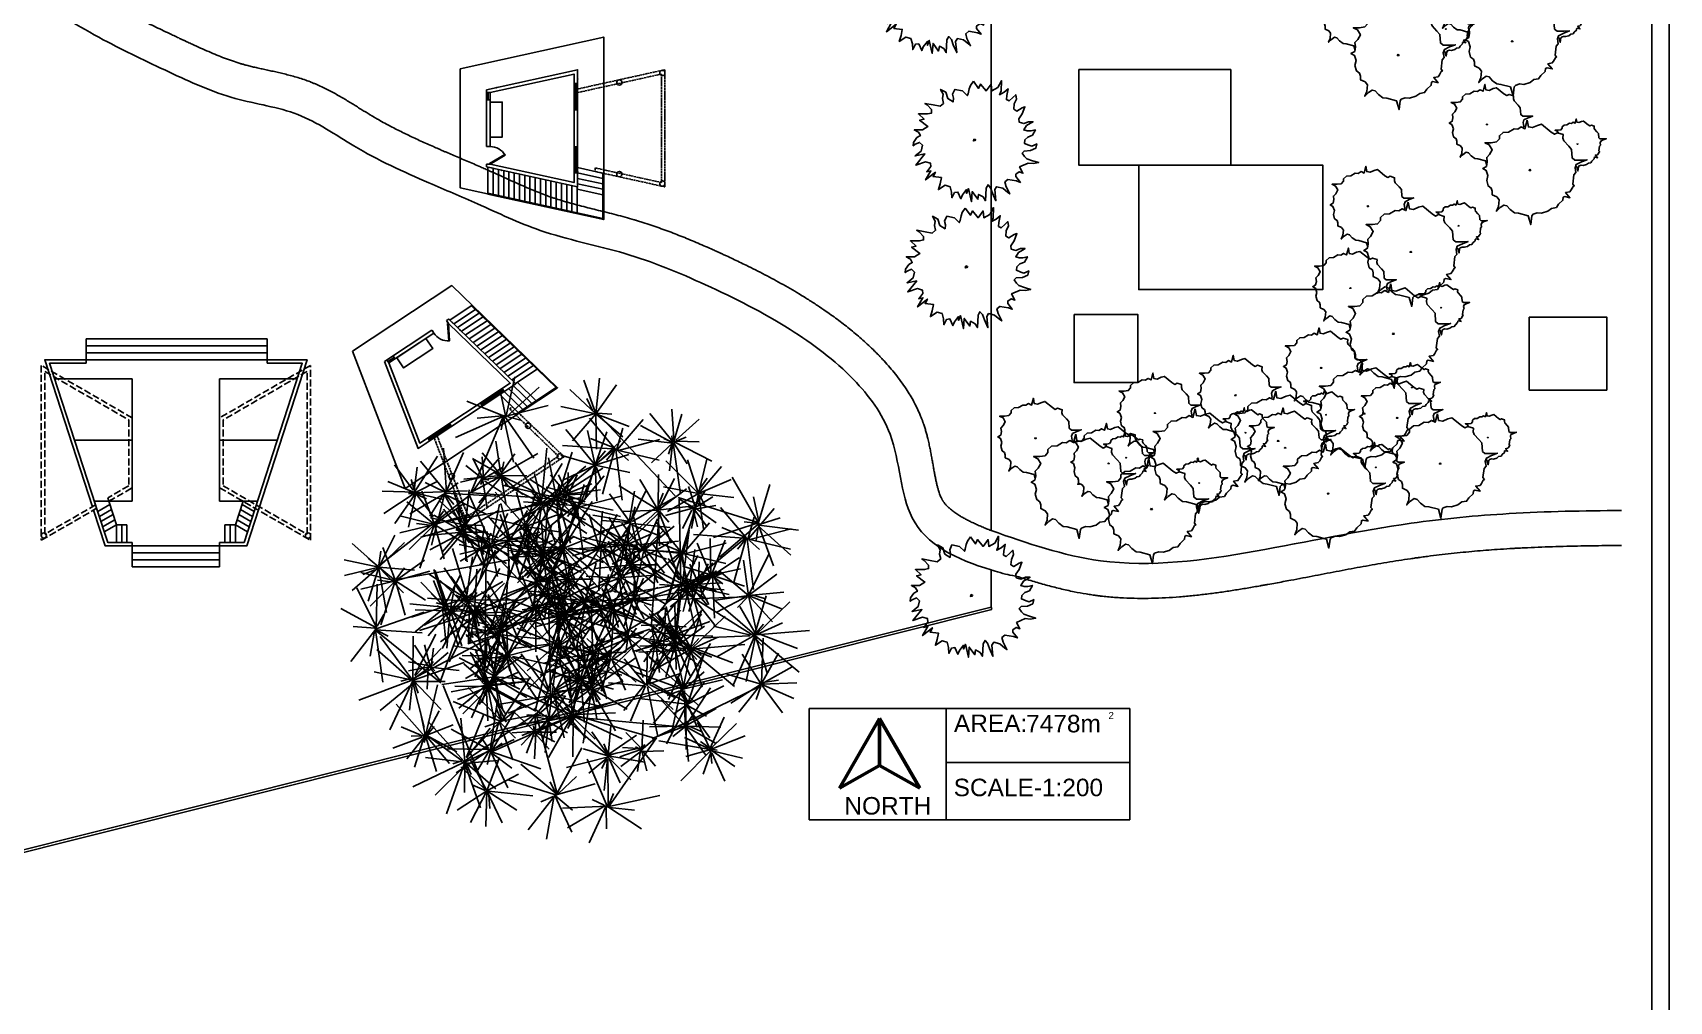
# Model space of a CAD drawing. Header units: millimetres. Extents: x -2023021 to 4454414, y -304659 to 993992.
# Drawn here: x 1565358 to 1658907, y 726550 to 781926 of the extents above; entities that cross this region are included whole.
import ezdxf

# ---------------------------------------------------------------- set-up
doc = ezdxf.new("R2010")
doc.units = ezdxf.units.MM
doc.header["$LTSCALE"] = 10
doc.header["$MEASUREMENT"] = 0
doc.linetypes.add('ACAD_ISO02W100', pattern=[15, 12, -3])
doc.linetypes.add('BANKLINE1', pattern=[5.5, 4, -1.5])
doc.layers.add('High Rise', color=253, linetype='Continuous')
doc.layers.add('zelen', color=69, linetype='Continuous')
doc.styles.get("Standard").update_dxf_attribs({"font": 'arial.ttf'})

# ---------------------------------------------------------------- blocks, each defined once
blk = doc.blocks.new('*U16')
for points in [[(0, 1540.256), (-77.4954, 1428.4452), (-106.5784, 1341.501), (-135.636, 1217.295), (-155.0162, 1167.6126), (-280.9748, 1291.8186), (-474.7514, 1329.0804), (-532.892, 1204.8744), (-513.5118, 1105.5096), (-523.1892, 1006.1194), (-658.8506, 1093.089), (-707.2884, 1254.5568), (-842.9244, 1329.0804), (-775.1064, 1204.8744), (-794.4866, 1093.089), (-765.429, 968.8576), (-852.6272, 894.334), (-1036.701, 931.5958), (-1249.8832, 968.8576), (-1191.7426, 931.5958), (-1075.4614, 807.3898), (-1075.4614, 720.4456), (-1182.0398, 695.6044), (-1414.5768, 695.6044), (-1269.238, 558.9524), (-1385.5192, 534.1112), (-1172.3624, 372.6434), (-1307.9984, 285.6992), (-1521.1552, 285.6992), (-1414.5768, 223.5962), (-1366.139, 136.652), (-1453.3372, 86.9442), (-1540.5354, -37.2618), (-1550.2382, -124.206), (-1501.775, -86.9442), (-1385.5192, -37.2618), (-1307.9984, -111.7854), (-1346.7588, -260.8326), (-1501.775, -385.064), (-1249.8832, -335.3816), (-1482.3948, -621.0554), (-1230.503, -534.1112), (-1104.5444, -571.373), (-1094.8416, -658.3172), (-1201.42, -794.9692), (-1094.8416, -770.128), (-1230.503, -1006.1194), (-978.5858, -807.3898), (-1036.701, -919.1752), (-823.5442, -944.0164), (-852.6272, -1105.4842), (-901.065, -1254.5568), (-726.6686, -1142.746), (-600.71, -1180.0078), (-561.9496, -1316.6598), (-552.2722, -1465.707), (-484.4542, -1329.0804), (-397.2306, -1316.6598), (-319.7352, -1490.5482), (-280.9748, -1391.1834), (-174.3964, -1254.5568), (-174.3964, -1353.9216), (-125.9586, -1229.7156), (-48.4378, -1565.0718), (-29.0576, -1304.2392), (116.2812, -1502.9688), (135.6614, -1378.7628), (251.9172, -1440.8658), (310.0578, -1540.2306), (329.438, -1217.295), (377.8758, -1130.3254), (445.6938, -1204.8744), (494.157, -1341.501), (581.3552, -1540.2306), (552.2722, -1254.5568), (600.71, -1180.0078), (755.7516, -1217.295), (891.3876, -1329.0804), (939.8254, -1366.3422), (842.9498, -1180.0078), (813.8668, -1055.8018), (891.3876, -993.6988), (1114.2472, -1030.9606), (1211.1228, -1068.2224), (1094.867, -919.1752), (1094.867, -857.0722), (1182.0652, -794.9692), (1278.9408, -832.231), (1191.7426, -670.7378), (1414.6022, -571.373), (1540.5608, -583.7936), (1685.8996, -558.9524), (1521.1806, -509.27), (1375.8418, -459.5876), (1317.7012, -397.4846), (1259.5606, -310.515), (1308.0238, -260.8326), (1472.7174, -248.412), (1608.3788, -186.309), (1637.4364, -74.5236)], [(1647.1392, -74.5236), (1511.4778, -136.6266), (1433.9824, -111.7854), (1317.7012, -62.103), (1327.404, 24.8412), (1404.8994, 99.3648), (1521.1806, 149.0726), (1598.676, 285.6992), (1482.4202, 260.858), (1385.5192, 260.858), (1298.321, 285.6992), (1366.139, 397.4846), (1472.7174, 459.5876), (1540.5608, 496.8494), (1424.2796, 496.8494), (1298.321, 447.167), (1182.0652, 484.4288), (1172.3624, 571.3984), (1259.5606, 695.6044), (1327.404, 881.9134), (1259.5606, 857.0722), (1123.9246, 770.128), (1046.4038, 819.8104), (1056.1066, 956.437), (1114.2472, 1080.6684), (1094.867, 1192.4538), (1017.3462, 1117.9302), (920.4452, 1030.9606), (852.6272, 1068.2478), (862.33, 1167.6126), (901.0904, 1341.501), (794.512, 1254.5568), (678.2308, 1192.4538), (716.9912, 1291.8186), (726.6686, 1552.6766), (629.793, 1378.7628), (474.7768, 1291.8186), (455.3966, 1465.7324), (329.438, 1291.8186), (184.0992, 1465.7324), (135.6614, 1353.9216), (0, 1540.256)]]:
    blk.add_lwpolyline(points)
blk.add_lwpolyline([(9.7028, 49.6824), (0, 0), (48.4378, 12.4206), (58.1406, 37.2618)], close=True)
blk = doc.blocks.new('z_96')
at = {"color": 86, "linetype": 'Continuous'}
for p, q in [((-279.8, 149.9), (-254.2, 304.5)), ((-277.5, 143.8), (-209, 319.2)), ((-2.3, 183.5), (-55.4, 292.1)), ((0.6, 181.7), (29.5, 299.6)), ((-282.5, 143.4), (-440.4, 263.7)), ((-279.3, 139.9), (-326.8, 270.9)), ((1.7, 182.4), (-92.5, 262.1)), ((3.6, 188.7), (58.7, 265.3)), ((5.7, 184.9), (91.8, 284.8)), ((395.6, 94.6), (438.6, 246.5)), ((-292.1, 134.2), (-430.8, 180.4)), ((-280.1, 150.3), (-304, 174)), ((-276.5, 141.1), (-146.8, 221.3)), ((-9.6, 182.8), (-129.6, 222.9)), ((-5.7, 186.4), (-99.8, 114.3)), ((-4.6, 181.6), (-86.6, 72.3)), ((-0.6, 184.6), (125.7, 194.4)), ((1.5, 182.8), (69.9, 77.5)), ((9.8, 182.3), (88, 114.6)), ((393.4, 89.6), (354, 209.2)), ((393.4, 89.6), (479.1, 181.8)), ((-283.2, 138.5), (-471.2, 114.9)), ((-279.1, 142.3), (-397.9, 16.9)), ((-285.6, 136.6), (-375, 92.2)), ((-277.6, 139.7), (-313.4, -1.1)), ((-279.1, 135.4), (-307.4, 99.5)), ((-278.4, 130.6), (-221.9, 40)), ((-277.5, 137.2), (-129.1, 19.3)), ((-263.2, 140.3), (-131, 113.5)), ((-260.4, 142.3), (-97.9, 156.1)), ((393.4, 89.6), (284.7, 153.1)), ((393.4, 89.6), (514.5, 123.6)), ((-71.7, -35.5), (-42.1, 65.4)), ((393.4, 89.6), (273.9, 50.1)), ((393.4, 89.6), (293.9, 12.5)), ((391.3, 83.5), (363.2, 41.9)), ((393.4, 89.6), (493.5, 13.4)), ((393.4, 89.6), (516.7, 64.5)), ((393.4, 89.6), (442.6, -26.2)), ((409.2, 93.4), (456.4, 89)), ((-74.7, -24.6), (-111.9, 37.5)), ((164.1, -89.9), (142.7, 11.7)), ((163.4, -89), (238.9, 7.6)), ((-237.5, -199.4), (-267, -22)), ((-234, -202.3), (-196.3, -40.6)), ((-75, -39.2), (-157.1, -75.4)), ((-74, -33), (-152.4, -40.5)), ((-65.2, -32.9), (-135.5, -11.4)), ((-76.2, -35.8), (-103.5, -105.8)), ((-80, -28.7), (-89.9, -20)), ((-72.5, -35.1), (-71.9, -112)), ((-70.4, -41.1), (3.7, -57.1)), ((-69.9, -39.6), (-38.4, -102.6)), ((-68.1, -28.4), (-55.8, -19.3)), ((159.3, -86.3), (85.5, -28.7)), ((163.4, -86.5), (137.7, -55.7)), ((167, -88.4), (276, -24.7)), ((167.1, -94.6), (37.3, -175)), ((161.1, -92.4), (74, -95.2)), ((163.6, -101.8), (119, -170.9)), ((164.5, -93.4), (157.3, -141.4)), ((160.4, -93), (267.6, -148.2)), ((164.2, -92.2), (234.3, -170.2)), ((165.3, -92), (295.7, -74)), ((166.9, -90.5), (187.1, -100.1)), ((167, -104.1), (188, -212.9)), ((168.3, -88.4), (194, -71.5)), ((-237.4, -199.3), (-392.1, -169)), ((-246.4, -194), (-283.1, -163.8)), ((-231, -196), (-205.2, -161.9)), ((-242.3, -196.3), (-391.5, -241.3)), ((-242.2, -199.4), (-329.5, -310.3)), ((-241, -201.7), (-259.1, -277.3)), ((-242.2, -201.7), (-47.9, -207.3)), ((-236.2, -200.9), (-139.2, -306.8)), ((-230.8, -205.8), (-146.5, -236))]:
    blk.add_line(p, q, dxfattribs=at)
at = {"color": 251, "linetype": 'Continuous'}
for p, q in [((-4.6, -3.2), (0.8, 176.4)), ((-17.8, -5.6), (-274.7, 141.8)), ((0, 0), (389.1, 84.4)), ((-10.4, -6), (-235.7, -205.3)), ((-16, -6.1), (-74.7, -37.4)), ((-5, -18.9), (163.8, -91.6))]:
    blk.add_line(p, q, dxfattribs=at)
blk = doc.blocks.new('сосна 1')
for p, rotation in [((317.7, 388.3), 121.1570021628385), ((-412.6, 386.5), 205.4822314301707), ((-117.1, 122.3), 55.05972244949476), ((-351.5, 121.7), 257.3134436407499), ((-136.5, 361.1), 177.7388340989747), ((-143.1, -5.5), 121.1570021628385), ((285.8, 9.1), 60.73020616460848), ((-343.1, -101.5), 57.88453704712605), ((-274, 161.3), 177.7388340989747), ((234.4, -65.1), 73.86762904044271), ((173.8, 17), 349.7944254651076), ((326.9, 45.9), 177.7388340989747), ((98.1, -4.6), 177.7388340989747), ((-502.4, -282.3), 279.7984529833926), ((-175.3, -367), 63.19571700542104), ((-48.9, -393.6), 342.5348703671633), ((260.9, -458.6), 13.7229345296671)]:
    blk.add_blockref('z_96', p, dxfattribs=dict(rotation=rotation))
blk = doc.blocks.new('Clump of Trees or Bushes - plan')
for points in [[(-10.993, 56.487), (-9.228, 58.426), (-10.144, 63.512), (-8.923, 67.033), (-3.43, 69.772), (2.673, 72.119), (-2.82, 71.728), (-10.449, 71.728), (-13.195, 74.075), (-13.806, 83.073), (-16.857, 86.594), (-22.045, 92.071), (-22.961, 94.81), (-22.656, 98.722), (-28.759, 100.678), (-31.811, 99.113), (-35.472, 101.461), (-45.543, 109.676), (-49.815, 108.503), (-55.308, 106.155), (-59.58, 106.938), (-60.801, 113.98), (-63.242, 104.982), (-67.209, 106.938), (-70.872, 104.59), (-74.839, 104.982), (-80.637, 101.461), (-86.435, 101.069), (-90.402, 97.548), (-90.402, 94.419), (-93.454, 90.898), (-98.947, 90.115), (-105.66, 90.115), (-101.083, 87.768), (-98.031, 82.682), (-100.778, 77.596), (-103.829, 74.466), (-103.219, 69.772), (-104.134, 65.077), (-108.102, 62.73), (-104.439, 60.774), (-102.609, 55.297), (-103.829, 50.211), (-102.303, 44.342), (-98.947, 41.995), (-98.031, 38.865), (-98.031, 34.953), (-93.148, 32.606), (-90.707, 29.476), (-91.317, 22.434), (-93.454, 17.348), (-89.487, 21.26), (-85.519, 23.999), (-82.468, 23.216), (-78.806, 19.304), (-74.228, 15.783), (-69.956, 15.392), (-59.886, 12.653), (-58.254, 7.074)], [(59.448, 5.262), (60.936, 4.858), (62.652, -1.011), (63.415, 4.858), (64.178, 5.836), (66.848, 6.814), (69.709, 6.569), (73.905, 7.792), (76.385, 9.748), (79.627, 10.237), (81.153, 12.438), (84.014, 15.127), (84.205, 17.084), (85.158, 17.573), (88.591, 16.839), (85.73, 20.262), (88.591, 20.751), (89.545, 21.974), (90.689, 24.174), (91.452, 24.663), (90.499, 25.886), (91.261, 31.999), (92.596, 33.466), (92.024, 36.645), (92.787, 38.845), (96.22, 40.557), (100.035, 42.024), (96.602, 41.779), (91.834, 41.779), (90.117, 43.246), (89.736, 48.871), (87.828, 51.071), (84.586, 54.494), (84.014, 56.206), (84.205, 58.651), (80.39, 59.873), (78.483, 58.895), (76.194, 60.362), (69.9, 65.497), (67.23, 64.764), (63.797, 63.297), (61.126, 63.786), (60.364, 68.187), (58.838, 62.563), (56.358, 63.786), (54.07, 62.319), (51.59, 62.563), (47.966, 60.362), (44.343, 60.118), (41.863, 57.917), (41.863, 55.961), (39.956, 53.761), (36.523, 53.272), (32.327, 53.272), (35.187, 51.805), (36.641, 49.381)]]:
    blk.add_lwpolyline(points)
for points in [[(-4.577, 66.508), (-7.629, 55.261), (-12.588, 57.706), (-17.166, 54.772), (-22.125, 55.261), (-29.372, 50.86), (-36.62, 50.371), (-41.579, 45.969), (-41.579, 42.057), (-45.393, 37.656), (-52.259, 36.678), (-60.651, 36.678), (-54.93, 33.743), (-51.115, 27.386), (-54.548, 21.029), (-58.363, 17.116), (-57.6, 11.248), (-58.744, 5.38), (-63.703, 2.446), (-59.126, 0), (-56.837, -6.846), (-58.363, -13.203), (-56.455, -20.539), (-52.259, -23.473), (-51.115, -27.385), (-51.115, -32.275), (-45.012, -35.21), (-41.96, -39.122), (-42.723, -47.924), (-45.393, -54.282), (-40.434, -49.391), (-35.475, -45.968), (-31.661, -46.946), (-27.083, -51.837), (-21.362, -56.238), (-16.021, -56.727), (-3.433, -60.15), (0, -71.887), (1.526, -60.15), (3.052, -58.194), (8.392, -56.238), (14.114, -56.727), (22.506, -54.282), (27.465, -50.369), (33.949, -49.391), (37.001, -44.99), (42.723, -39.611), (43.104, -35.699), (45.012, -34.721), (51.878, -36.188), (46.156, -29.341), (51.878, -28.363), (53.785, -25.918), (56.074, -21.517), (57.6, -20.539), (55.692, -18.094), (57.218, -5.868), (59.888, -2.934), (58.744, 3.424), (60.27, 7.825), (67.136, 11.248), (74.765, 14.182), (67.899, 13.693), (58.363, 13.693), (54.93, 16.627), (54.167, 27.875), (50.352, 32.276), (43.867, 39.123), (42.723, 42.546), (43.104, 47.436), (35.475, 49.882), (31.661, 47.925), (27.083, 50.86), (14.495, 61.129), (9.155, 59.662), (2.289, 56.728), (-3.052, 57.706)], [(-58.055, 61.947), (-58.97, 60.774), (-57.139, 60.774)], [(62.08, 35.667), (61.508, 34.933), (62.652, 34.933)], [(-1.144, 1.468), (-2.289, 0), (0, 0)]]:
    blk.add_lwpolyline(points, close=True)
blk = doc.blocks.new('*U18')
for p, q in [((0, 0), (0, -6)), ((40, 0), (40, -6))]:
    blk.add_line(p, q)
blk.add_lwpolyline([(0, 0), (20, 34.6), (21.5, 33.8), (1.5, -0.9)], close=True)
blk.add_arc((0, 0), 40, 0, 60)
blk = doc.blocks.new('Module')
at = {"ltscale": 100, "transparency": 33554687}
for p, q in [((2220361, 557174), (2220037, 558643)), ((2220664, 557193), (2220344, 558643)), ((2220971, 557193), (2220651, 558643)), ((2220487, 557174), (2219002, 557174)), ((2220553, 556874), (2219068, 556874)), ((2220619, 556574), (2219134, 556574)), ((2220685, 556274), (2219200, 556274)), ((2220751, 555974), (2219267, 555974)), ((2220818, 555674), (2219333, 555674)), ((2220884, 555374), (2219399, 555374)), ((2220950, 555074), (2219465, 555074)), ((2221016, 554774), (2219531, 554774)), ((2221082, 554474), (2219598, 554474)), ((2221149, 554174), (2219664, 554174)), ((2221215, 553874), (2219730, 553874)), ((2221281, 553574), (2219796, 553574)), ((2221347, 553274), (2219862, 553274)), ((2221413, 552974), (2219929, 552974)), ((2221480, 552674), (2219995, 552674)), ((2221546, 552374), (2220061, 552374)), ((2221612, 552074), (2220076, 552074)), ((2221630, 551993), (2221546, 552374))]:
    blk.add_line(p, q, dxfattribs=at)
at = {"ltscale": 10, "transparency": 33554687}
for p, q in [((2222779, 557118), (2221279, 557118)), ((2222779, 557068), (2221279, 557068)), ((2222779, 557193), (2222779, 556993)), ((2224886, 557193), (2224886, 556993)), ((2224886, 557118), (2226386, 557118)), ((2224886, 557068), (2226386, 557068)), ((2226386, 557193), (2226386, 556993)), ((2221791, 552193), (2221791, 551993)), ((2222791, 552193), (2222791, 551993)), ((2225453, 552193), (2225453, 551993)), ((2225874, 552093), (2225453, 552093)), ((2225874, 552193), (2225874, 551993))]:
    blk.add_line(p, q, dxfattribs=at)
at = {"ltscale": 100, "transparency": 33554687}
blk.add_lwpolyline([(2227240, 550493), (2220425, 550493), (2218615, 558693), (2229050, 558693)], close=True, dxfattribs=at)
at = {"ltscale": 10, "transparency": 33554687}
for points in [[(2221586, 557193), (2221255, 558693), (2218615, 558693), (2220076, 552074)], [(2221266, 558643), (2218678, 558643), (2220127, 552074)], [(2220959, 558643), (2221279, 557193), (2221279, 556993)]]:
    blk.add_lwpolyline(points, dxfattribs=at)
at = {"ltscale": 100, "transparency": 33554687}
for points in [[(2221791, 551993), (2221630, 551993), (2220483, 557193), (2221586, 557193), (2226079, 557193), (2227183, 557193), (2226035, 551993)], [(2221791, 552193), (2220731, 556993), (2226934, 556993), (2225874, 552193), (2222791, 552193)], [(2226035, 551993), (2222791, 551993)]]:
    blk.add_lwpolyline(points, dxfattribs=at)
at = {"ltscale": 10, "transparency": 33554687}
blk.add_lwpolyline([(2223333, 552193), (2225333, 552193), (2225333, 552893), (2223333, 552893)], close=True, dxfattribs=at)
at = {"ltscale": 100, "transparency": 33554687}
for centre in [(2220671, 562041), (2226994, 562041), (2221213, 559583), (2226452, 559583)]:
    blk.add_circle(centre, 151, dxfattribs=at)
at = {"transparency": 33554687}
for p in [(2221348, 557193), (2226646, 557193), (2221438, 552865), (2226156, 552543)]:
    blk.add_point(p, dxfattribs=at)
at = {"layer": 'High Rise', "linetype": 'ACAD_ISO02W100', "transparency": 33554687}
blk.add_lwpolyline([(2225874, 557193), (2226934, 561993), (2220731, 561993), (2221570, 558193), (2221365, 558193), (2220483, 562193), (2227183, 562193), (2226079, 557193), (2225874, 557193)], dxfattribs=at)
at = {"transparency": 33554687, "xscale": 25, "yscale": 25, "zscale": 25}
blk.add_blockref('*U18', (2221791, 552191), dxfattribs=at)

msp = doc.modelspace()

# ---------------------------------------------------------------- linework, layer by layer
for p, q in [((1658907, 724014), (1658907, 846974)), ((1657907, 725014), (1657907, 845995)), ((1620151, 753458), (1620151, 793216)), ((1620151, 749088), (1620151, 751215)), ((1536043, 727985), (1620151, 749088)), ((1536080, 727839), (1620188, 748942)), ((1620188, 748942), (1620151, 749088)), ((1609745, 743285), (1609745, 736929)), ((1609745, 743285), (1628076, 743285)), ((1617582, 736929), (1617582, 743285)), ((1628076, 743285), (1628076, 736929)), ((1617582, 740204), (1628076, 740204)), ((1628076, 736929), (1609745, 736929))]:
    msp.add_line(p, q)
at = {"ltscale": 10, "transparency": 33554687}
for p, q in [((1568421, 764425), (1578768, 764425)), ((1568421, 763225), (1568421, 764425)), ((1578768, 763225), (1578768, 764425)), ((1568421, 764025), (1578768, 764025)), ((1568421, 763625), (1578768, 763625)), ((1568421, 763025), (1568421, 763225)), ((1568421, 763225), (1578768, 763225)), ((1578768, 763025), (1578768, 763225)), ((1571043, 762135), (1566608, 762135)), ((1571043, 758635), (1571043, 762135)), ((1576043, 758635), (1576043, 762135)), ((1576043, 762135), (1580479, 762135)), ((1571043, 758635), (1567745, 758635)), ((1571043, 755135), (1571043, 758635)), ((1576043, 755135), (1576043, 758635)), ((1576043, 758635), (1579341, 758635)), ((1571043, 755135), (1568882, 755135)), ((1569764, 754955), (1569070, 754555)), ((1576043, 755135), (1578204, 755135)), ((1577322, 754955), (1578016, 754555)), ((1569859, 754664), (1569165, 754263)), ((1569954, 754372), (1569260, 753972)), ((1570048, 754080), (1569355, 753680)), ((1577038, 754080), (1577731, 753680)), ((1577133, 754372), (1577826, 753972)), ((1577227, 754664), (1577921, 754263)), ((1570143, 753789), (1569450, 753388)), ((1570143, 752789), (1570143, 753789)), ((1570443, 752789), (1570443, 753789)), ((1570743, 752789), (1570743, 753789)), ((1576343, 752789), (1576343, 753789)), ((1576643, 752789), (1576643, 753789)), ((1576943, 752789), (1576943, 753789)), ((1576943, 753789), (1577637, 753388)), ((1571043, 752789), (1571043, 752589)), ((1571043, 752589), (1576043, 752589)), ((1571043, 751389), (1571043, 752589)), ((1571043, 752189), (1576043, 752189)), ((1576043, 752789), (1576043, 752589)), ((1576043, 751389), (1576043, 752589)), ((1571043, 751789), (1576043, 751789)), ((1571043, 751389), (1576043, 751389))]:
    msp.add_line(p, q, dxfattribs=at)
at = {"lineweight": 53}
for p, q in [((1611474, 738739), (1613767, 742711)), ((1613767, 742711), (1616060, 738739)), ((1613767, 742711), (1613767, 740036)), ((1613767, 740036), (1611474, 738739)), ((1613767, 740036), (1616060, 738739))]:
    msp.add_line(p, q, dxfattribs=at)
for points in [[(1625149, 779822), (1633844, 779822), (1633844, 774358), (1625149, 774358)], [(1628584, 774358), (1639104, 774358), (1639104, 767245), (1628584, 767245)], [(1624888, 765811), (1628534, 765811), (1628534, 761922), (1624888, 761922)], [(1650904, 765667), (1655332, 765667), (1655332, 761496), (1650904, 761496)]]:
    msp.add_lwpolyline(points, close=True)
at = {"ltscale": 10, "transparency": 33554687}
for points in [[(1568772, 754826), (1566043, 763225), (1568421, 763225)], [(1568949, 754929), (1566318, 763025), (1568421, 763025)], [(1578768, 763225), (1581043, 763225), (1577587, 752589), (1576043, 752589)], [(1578768, 763025), (1580768, 763025), (1577442, 752789), (1576043, 752789)], [(1570743, 753789), (1570143, 753789), (1569706, 755135)], [(1576343, 753789), (1576943, 753789), (1577380, 755135)], [(1571043, 752589), (1569499, 752589), (1568835, 754632)], [(1571043, 752789), (1569644, 752789), (1569012, 754734)]]:
    msp.add_lwpolyline(points, dxfattribs=at)
at = {"ltscale": 100, "transparency": 33554687}
for centre in [(1565994, 753184), (1581092, 753184)]:
    msp.add_circle(centre, 151, dxfattribs=at)
for points, knots in [([(1542635, 806613), (1543056, 805873), (1543071, 805816), (1543117, 805645), (1543148, 805531), (1543223, 805250), (1543267, 805084), (1543354, 804746), (1543397, 804575), (1543481, 804229), (1543522, 804053), (1543563, 803866), (1543565, 803857), (1543568, 803844), (1543569, 803840), (1543572, 803827), (1543574, 803818), (1543579, 803792), (1543583, 803775), (1543594, 803723), (1543601, 803690), (1543620, 803601), (1543632, 803548), (1543654, 803444), (1543665, 803395), (1543686, 803299), (1543697, 803253), (1543717, 803165), (1543728, 803123), (1543748, 803043), (1543758, 803004), (1543779, 802932), (1543789, 802898), (1543809, 802834), (1543819, 802804), (1543838, 802747), (1543848, 802721), (1543860, 802692), (1543862, 802686), (1543865, 802680), (1543865, 802678), (1543866, 802675), (1543867, 802674), (1543869, 802670), (1543870, 802667), (1543873, 802658), (1543876, 802653), (1543883, 802636), (1543888, 802624), (1543904, 802590), (1543915, 802567), (1543944, 802510), (1543962, 802477), (1544001, 802410), (1544022, 802377), (1544066, 802311), (1544089, 802278), (1544138, 802213), (1544163, 802180), (1544216, 802117), (1544243, 802086), (1544299, 802026), (1544328, 801996), (1544364, 801961), (1544371, 801955), (1544379, 801947), (1544381, 801945), (1544385, 801941), (1544387, 801940), (1544392, 801934), (1544396, 801931), (1544408, 801920), (1544416, 801913), (1544440, 801891), (1544456, 801877), (1544500, 801839), (1544529, 801816), (1544589, 801768), (1544620, 801744), (1544686, 801695), (1544721, 801670), (1544792, 801619), (1544830, 801594), (1544907, 801542), (1544948, 801516), (1545031, 801462), (1545074, 801435), (1545163, 801380), (1545209, 801352), (1545303, 801295), (1545352, 801267), (1545451, 801208), (1545502, 801178), (1545580, 801132), (1545605, 801117), (1545653, 801089), (1545675, 801076), (1545702, 801060), (1545708, 801057), (1545719, 801051), (1545724, 801047), (1545741, 801038), (1545752, 801031), (1545784, 801012), (1545806, 800999), (1545872, 800960), (1545916, 800934), (1546048, 800855), (1546137, 800803), (1546390, 800650), (1546555, 800548), (1546887, 800341), (1547054, 800235), (1547258, 800101), (1547297, 800075), (1547412, 799999), (1547489, 799947), (1547587, 799881), (1547608, 799866), (1547642, 799843), (1547655, 799834), (1547682, 799815), (1547696, 799806), (1547736, 799778), (1547762, 799760), (1547843, 799704), (1547896, 799666), (1548055, 799553), (1548160, 799477), (1548472, 799246), (1548678, 799089), (1549082, 798770), (1549281, 798608), (1549673, 798279), (1549866, 798113), (1550111, 797896), (1550166, 797847), (1550250, 797772), (1550279, 797745), (1550322, 797707), (1550335, 797695), (1550362, 797671), (1550375, 797659), (1550414, 797623), (1550440, 797599), (1550519, 797528), (1550570, 797480), (1550724, 797338), (1550826, 797243), (1551026, 797055), (1551125, 796962), (1551320, 796777), (1551417, 796686), (1551609, 796505), (1551704, 796416), (1551892, 796240), (1551986, 796153), (1552172, 795982), (1552264, 795898), (1552378, 795796), (1552401, 795776), (1552437, 795744), (1552451, 795731), (1552477, 795709), (1552488, 795699), (1552506, 795683), (1552513, 795677), (1552526, 795666), (1552531, 795661), (1552543, 795650), (1552549, 795645), (1552566, 795630), (1552578, 795620), (1552613, 795590), (1552636, 795569), (1552706, 795509), (1552753, 795468), (1552896, 795347), (1552992, 795267), (1553228, 795072), (1553369, 794957), (1553654, 794728), (1553799, 794613), (1554093, 794381), (1554241, 794265), (1554541, 794029), (1554693, 793910), (1554998, 793669), (1555152, 793547), (1555461, 793299), (1555617, 793172), (1555802, 793019), (1555832, 792995), (1555871, 792962), (1555880, 792954), (1555898, 792939), (1555906, 792933), (1555922, 792919), (1555930, 792913), (1555955, 792892), (1555971, 792879), (1556019, 792839), (1556050, 792812), (1556146, 792731), (1556209, 792678), (1556409, 792507), (1556544, 792389), (1556812, 792157), (1556944, 792041), (1557205, 791813), (1557334, 791700), (1557590, 791477), (1557717, 791367), (1557969, 791152), (1558094, 791046), (1558342, 790839), (1558466, 790738), (1558713, 790541), (1558836, 790446), (1558979, 790337), (1558999, 790322), (1559040, 790291), (1559060, 790276), (1559122, 790230), (1559163, 790200), (1559288, 790108), (1559372, 790048), (1559609, 789881), (1559764, 789775), (1560079, 789565), (1560239, 789460), (1560564, 789252), (1560729, 789148), (1561063, 788941), (1561233, 788837), (1561575, 788629), (1561748, 788525), (1562098, 788314), (1562274, 788208), (1562504, 788069), (1562557, 788037), (1562644, 787984), (1562680, 787963), (1562731, 787931), (1562747, 787922), (1562778, 787903), (1562794, 787893), (1562841, 787864), (1562873, 787845), (1562967, 787787), (1563030, 787749), (1563219, 787633), (1563344, 787555), (1563719, 787323), (1563968, 787168), (1564576, 786787), (1564934, 786560), (1565647, 786109), (1566001, 785885), (1566400, 785633), (1566446, 785605), (1566536, 785548), (1566581, 785520), (1566716, 785435), (1566806, 785378), (1567076, 785209), (1567256, 785098), (1567746, 784795), (1568055, 784605), (1568674, 784234), (1568983, 784052), (1569602, 783696), (1569912, 783522), (1570250, 783338), (1570278, 783323), (1570332, 783294), (1570357, 783281), (1570407, 783254), (1570433, 783240), (1570509, 783200), (1570559, 783173), (1570712, 783092), (1570814, 783039), (1571121, 782880), (1571328, 782775), (1571822, 782528), (1572110, 782386), (1572693, 782105), (1572987, 781966), (1573330, 781804), (1573378, 781781), (1573521, 781714), (1573616, 781669), (1573769, 781598), (1573826, 781571), (1573913, 781530), (1573943, 781516), (1573983, 781497), (1573994, 781492), (1574015, 781482), (1574025, 781478), (1574057, 781463), (1574078, 781453), (1574141, 781423), (1574183, 781404), (1574309, 781345), (1574392, 781306), (1574635, 781194), (1574793, 781121), (1575106, 780980), (1575261, 780911), (1575569, 780777), (1575722, 780713), (1576025, 780588), (1576176, 780529), (1576475, 780415), (1576624, 780361), (1576919, 780260), (1577066, 780212), (1577240, 780160), (1577268, 780152), (1577351, 780127), (1577407, 780111), (1577468, 780095), (1577473, 780093), (1577483, 780090), (1577488, 780089), (1577503, 780085), (1577514, 780082), (1577545, 780074), (1577566, 780068), (1577628, 780052), (1577671, 780041), (1577801, 780008), (1577891, 779986), (1578074, 779943), (1578167, 779922), (1578358, 779880), (1578456, 779858), (1578654, 779815), (1578755, 779794), (1578961, 779749), (1579066, 779726), (1579278, 779679), (1579386, 779655), (1579604, 779604), (1579715, 779577), (1579939, 779521), (1580053, 779491), (1580283, 779428), (1580399, 779395), (1580634, 779323), (1580752, 779285), (1580991, 779203), (1581112, 779160), (1581240, 779110), (1581247, 779107), (1581260, 779102), (1581267, 779100), (1581287, 779092), (1581301, 779086), (1581341, 779070), (1581367, 779060), (1581447, 779027), (1581500, 779005), (1581662, 778935), (1581771, 778886), (1581983, 778787), (1582088, 778736), (1582292, 778632), (1582393, 778579), (1582590, 778473), (1582687, 778419), (1582878, 778311), (1582972, 778257), (1583156, 778148), (1583247, 778094), (1583426, 777986), (1583514, 777932), (1583687, 777825), (1583773, 777772), (1583941, 777667), (1584024, 777615), (1584188, 777513), (1584269, 777463), (1584429, 777364), (1584508, 777316), (1584604, 777257), (1584623, 777246), (1584657, 777226), (1584672, 777217), (1584698, 777201), (1584710, 777194), (1584728, 777183), (1584735, 777179), (1584750, 777170), (1584757, 777166), (1584773, 777156), (1584780, 777152), (1584803, 777138), (1584819, 777129), (1584865, 777102), (1584896, 777084), (1584988, 777030), (1585051, 776994), (1585238, 776888), (1585363, 776818), (1585710, 776629), (1585933, 776512), (1586384, 776283), (1586612, 776171), (1587074, 775949), (1587308, 775841), (1587779, 775625), (1588018, 775519), (1588355, 775370), (1588453, 775327), (1588617, 775256), (1588683, 775227), (1588806, 775174), (1588863, 775150), (1588976, 775101), (1589033, 775076), (1589204, 775003), (1589319, 774954), (1589683, 774798), (1589934, 774692), (1590439, 774476), (1590693, 774367), (1590993, 774236), (1591038, 774217), (1591173, 774158), (1591263, 774118), (1591399, 774059), (1591443, 774039), (1591516, 774007), (1591545, 773994), (1591586, 773976), (1591599, 773970), (1591625, 773958), (1591638, 773953), (1591677, 773935), (1591703, 773924), (1591781, 773889), (1591832, 773865), (1591987, 773796), (1592089, 773750), (1592354, 773629), (1592516, 773556), (1592836, 773411), (1592995, 773340), (1593309, 773201), (1593464, 773132), (1593772, 773000), (1593925, 772936), (1594229, 772812), (1594379, 772752), (1594678, 772638), (1594826, 772584), (1594983, 772529), (1594993, 772525), (1595010, 772519), (1595018, 772517), (1595033, 772511), (1595041, 772509), (1595064, 772501), (1595080, 772495), (1595127, 772480), (1595158, 772469), (1595252, 772438), (1595315, 772417), (1595523, 772351), (1595669, 772307), (1595966, 772220), (1596116, 772178), (1596422, 772094), (1596576, 772053), (1596890, 771972), (1597049, 771932), (1597370, 771851), (1597533, 771811), (1597861, 771730), (1598027, 771688), (1598362, 771604), (1598531, 771561), (1598873, 771472), (1599044, 771427), (1599391, 771332), (1599565, 771282), (1599762, 771224), (1599782, 771218), (1599823, 771206), (1599844, 771200), (1599905, 771181), (1599946, 771169), (1600069, 771131), (1600151, 771106), (1600395, 771029), (1600557, 770976), (1601024, 770819), (1601326, 770711), (1601926, 770488), (1602223, 770372), (1602811, 770135), (1603102, 770014), (1603680, 769767), (1603966, 769641), (1604332, 769477), (1604414, 769440), (1604542, 769382), (1604588, 769361), (1604649, 769332), (1604665, 769325), (1604697, 769311), (1604712, 769304), (1604759, 769282), (1604791, 769268), (1604885, 769225), (1604947, 769196), (1605136, 769108), (1605261, 769050), (1605638, 768873), (1605889, 768752), (1606495, 768456), (1606849, 768277), (1607556, 767909), (1607908, 767719), (1608609, 767325), (1608958, 767122), (1609402, 766852), (1609499, 766792), (1609631, 766709), (1609667, 766687), (1609745, 766638), (1609787, 766611), (1609872, 766557), (1609914, 766529), (1610041, 766447), (1610126, 766392), (1610379, 766225), (1610547, 766111), (1610954, 765829), (1611193, 765658), (1611664, 765304), (1611898, 765121), (1612360, 764745), (1612588, 764551), (1613037, 764150), (1613258, 763943), (1613518, 763686), (1613561, 763643), (1613635, 763569), (1613665, 763538), (1613710, 763493), (1613723, 763479), (1613751, 763451), (1613764, 763436), (1613806, 763394), (1613833, 763365), (1613915, 763279), (1613970, 763221), (1614135, 763042), (1614245, 762918), (1614464, 762665), (1614571, 762536), (1614783, 762270), (1614888, 762133), (1615091, 761853), (1615191, 761709), (1615366, 761442), (1615442, 761320), (1615590, 761071), (1615662, 760944), (1615800, 760685), (1615867, 760552), (1615994, 760282), (1616055, 760144), (1616124, 759976), (1616135, 759948), (1616168, 759864), (1616190, 759808), (1616220, 759727), (1616229, 759702), (1616241, 759668), (1616244, 759659), (1616251, 759639), (1616255, 759629), (1616262, 759610), (1616265, 759600), (1616275, 759570), (1616282, 759551), (1616302, 759492), (1616315, 759453), (1616353, 759336), (1616376, 759258), (1616422, 759104), (1616443, 759028), (1616484, 758876), (1616503, 758801), (1616547, 758624), (1616570, 758522), (1616614, 758322), (1616635, 758224), (1616674, 758029), (1616693, 757933), (1616728, 757744), (1616745, 757651), (1616778, 757468), (1616794, 757379), (1616825, 757203), (1616840, 757116), (1616870, 756948), (1616884, 756866), (1616914, 756705), (1616928, 756627), (1616958, 756475), (1616973, 756401), (1617003, 756258), (1617019, 756189), (1617050, 756057), (1617066, 755993), (1617098, 755871), (1617115, 755813), (1617145, 755714), (1617159, 755671), (1617187, 755589), (1617201, 755550), (1617229, 755477), (1617243, 755442), (1617271, 755377), (1617285, 755346), (1617310, 755294), (1617322, 755272), (1617336, 755246), (1617339, 755241), (1617347, 755225), (1617353, 755215), (1617359, 755204), (1617360, 755203), (1617362, 755200), (1617363, 755198), (1617366, 755194), (1617367, 755191), (1617373, 755182), (1617377, 755176), (1617388, 755158), (1617395, 755146), (1617418, 755112), (1617433, 755090), (1617466, 755045), (1617484, 755023), (1617521, 754978), (1617540, 754955), (1617582, 754909), (1617603, 754885), (1617650, 754838), (1617674, 754814), (1617725, 754766), (1617752, 754742), (1617808, 754693), (1617837, 754668), (1617899, 754619), (1617931, 754594), (1617998, 754543), (1618032, 754518), (1618104, 754467), (1618142, 754442), (1618219, 754391), (1618259, 754365), (1618359, 754303), (1618421, 754266), (1618549, 754192), (1618616, 754155), (1618754, 754081), (1618826, 754044), (1618973, 753970), (1619048, 753934), (1619204, 753860), (1619283, 753824), (1619446, 753751), (1619530, 753715), (1619700, 753642), (1619787, 753606), (1619963, 753533), (1620053, 753497), (1620146, 753460), (1620149, 753459), (1620151, 753458)], [0, 0, 0, 0, 175.630603, 175.630603, 526.891808, 526.891808, 1027.010068, 1027.010068, 1527.128329, 1527.128329, 2027.246589, 2027.246589, 2052.218133, 2052.218133, 2063.981779, 2063.981779, 2088.7114, 2088.7114, 2138.17064, 2138.17064, 2237.089122, 2237.089122, 2402.545282, 2402.545282, 2568.001442, 2568.001442, 2733.457603, 2733.457603, 2898.913763, 2898.913763, 3064.369923, 3064.369923, 3229.826084, 3229.826084, 3395.282244, 3395.282244, 3560.738404, 3560.738404, 3597.279942, 3597.279942, 3607.262496, 3607.262496, 3617.24505, 3617.24505, 3637.210158, 3637.210158, 3677.140373, 3677.140373, 3757.000804, 3757.000804, 3916.721666, 3916.721666, 4144.482786, 4144.482786, 4372.243905, 4372.243905, 4600.005025, 4600.005025, 4827.766145, 4827.766145, 5055.527265, 5055.527265, 5283.288384, 5283.288384, 5335.299136, 5335.299136, 5349.669396, 5349.669396, 5364.039656, 5364.039656, 5392.780176, 5392.780176, 5450.261216, 5450.261216, 5565.223297, 5565.223297, 5748.278616, 5748.278616, 5931.333936, 5931.333936, 6114.389256, 6114.389256, 6297.444576, 6297.444576, 6480.499895, 6480.499895, 6663.555215, 6663.555215, 6846.610535, 6846.610535, 7029.665855, 7029.665855, 7212.721174, 7212.721174, 7301.443618, 7301.443618, 7376.501168, 7376.501168, 7394.955929, 7394.955929, 7413.410689, 7413.410689, 7450.320211, 7450.320211, 7524.139254, 7524.139254, 7671.777341, 7671.777341, 7967.053513, 7967.053513, 8517.33444, 8517.33444, 9067.615366, 9067.615366, 9194.691091, 9194.691091, 9448.842541, 9448.842541, 9517.471705, 9517.471705, 9561.87954, 9561.87954, 9606.287375, 9606.287375, 9695.103045, 9695.103045, 9872.734386, 9872.734386, 10227.997066, 10227.997066, 10938.522427, 10938.522427, 11649.047787, 11649.047787, 12359.573148, 12359.573148, 12565.835884, 12565.835884, 12676.46659, 12676.46659, 12726.535722, 12726.535722, 12776.604855, 12776.604855, 12876.743121, 12876.743121, 13077.019651, 13077.019651, 13477.572713, 13477.572713, 13878.125774, 13878.125774, 14278.678835, 14278.678835, 14679.231897, 14679.231897, 15079.784958, 15079.784958, 15480.33802, 15480.33802, 15577.696509, 15577.696509, 15639.180539, 15639.180539, 15688.916277, 15688.916277, 15718.718551, 15718.718551, 15743.983363, 15743.983363, 15769.248174, 15769.248174, 15819.777796, 15819.777796, 15920.837041, 15920.837041, 16122.955531, 16122.955531, 16527.192511, 16527.192511, 17099.304291, 17099.304291, 17671.41607, 17671.41607, 18243.527849, 18243.527849, 18815.639629, 18815.639629, 19387.751408, 19387.751408, 19959.863187, 19959.863187, 20068.202288, 20068.202288, 20103.90854, 20103.90854, 20133.458926, 20133.458926, 20163.009312, 20163.009312, 20222.110083, 20222.110083, 20340.311626, 20340.311626, 20576.714712, 20576.714712, 21096.341467, 21096.341467, 21615.968223, 21615.968223, 22135.594978, 22135.594978, 22655.221734, 22655.221734, 23174.848489, 23174.848489, 23694.475245, 23694.475245, 24214.102, 24214.102, 24300.135681, 24300.135681, 24386.169362, 24386.169362, 24558.236723, 24558.236723, 24902.371446, 24902.371446, 25515.262458, 25515.262458, 26128.15347, 26128.15347, 26741.044481, 26741.044481, 27353.935493, 27353.935493, 27966.826505, 27966.826505, 28579.717517, 28579.717517, 28761.224174, 28761.224174, 28882.278972, 28882.278972, 28936.499301, 28936.499301, 28990.719631, 28990.719631, 29099.16029, 29099.16029, 29316.041607, 29316.041607, 29749.804243, 29749.804243, 30617.329515, 30617.329515, 31881.277454, 31881.277454, 33145.225394, 33145.225394, 33306.453723, 33306.453723, 33467.682052, 33467.682052, 33790.13871, 33790.13871, 34435.052026, 34435.052026, 35549.415222, 35549.415222, 36663.778418, 36663.778418, 37778.141614, 37778.141614, 37879.244676, 37879.244676, 37969.756672, 37969.756672, 38060.268668, 38060.268668, 38241.29266, 38241.29266, 38603.340645, 38603.340645, 39327.436614, 39327.436614, 40320.490831, 40320.490831, 41313.545048, 41313.545048, 41472.663828, 41472.663828, 41790.901388, 41790.901388, 41980.785056, 41980.785056, 42079.88177, 42079.88177, 42114.958755, 42114.958755, 42150.035739, 42150.035739, 42220.189708, 42220.189708, 42360.497647, 42360.497647, 42641.113524, 42641.113524, 43179.586076, 43179.586076, 43718.058629, 43718.058629, 44256.531181, 44256.531181, 44795.003734, 44795.003734, 45333.476287, 45333.476287, 45871.948839, 45871.948839, 45974.555909, 45974.555909, 46179.770047, 46179.770047, 46198.678932, 46198.678932, 46217.587816, 46217.587816, 46255.405585, 46255.405585, 46331.041124, 46331.041124, 46482.3122, 46482.3122, 46790.878101, 46790.878101, 47099.444003, 47099.444003, 47408.009904, 47408.009904, 47716.575806, 47716.575806, 48025.141707, 48025.141707, 48333.707608, 48333.707608, 48642.27351, 48642.27351, 48950.839411, 48950.839411, 49259.405313, 49259.405313, 49567.971214, 49567.971214, 49876.537115, 49876.537115, 49893.707668, 49893.707668, 49910.878221, 49910.878221, 49945.219327, 49945.219327, 50013.90154, 50013.90154, 50151.265964, 50151.265964, 50442.323265, 50442.323265, 50733.380565, 50733.380565, 51024.437866, 51024.437866, 51315.495167, 51315.495167, 51606.552467, 51606.552467, 51897.609768, 51897.609768, 52188.667069, 52188.667069, 52479.724369, 52479.724369, 52770.78167, 52770.78167, 53061.838971, 53061.838971, 53352.896271, 53352.896271, 53424.052806, 53424.052806, 53479.24627, 53479.24627, 53523.731923, 53523.731923, 53549.675903, 53549.675903, 53578.861942, 53578.861942, 53608.047981, 53608.047981, 53666.420058, 53666.420058, 53783.164214, 53783.164214, 54016.652524, 54016.652524, 54483.629145, 54483.629145, 55294.251622, 55294.251622, 56104.8741, 56104.8741, 56915.496577, 56915.496577, 57726.119055, 57726.119055, 58054.080137, 58054.080137, 58275.078967, 58275.078967, 58463.858009, 58463.858009, 58652.63705, 58652.63705, 59030.195132, 59030.195132, 59848.013694, 59848.013694, 60665.832256, 60665.832256, 60809.558318, 60809.558318, 61097.010442, 61097.010442, 61240.017035, 61240.017035, 61329.047919, 61329.047919, 61370.51689, 61370.51689, 61411.985862, 61411.985862, 61494.923804, 61494.923804, 61660.79969, 61660.79969, 61992.55146, 61992.55146, 62525.695924, 62525.695924, 63058.840389, 63058.840389, 63591.984853, 63591.984853, 64125.129317, 64125.129317, 64658.273782, 64658.273782, 65191.418246, 65191.418246, 65226.465825, 65226.465825, 65254.525769, 65254.525769, 65282.585713, 65282.585713, 65338.705601, 65338.705601, 65450.945376, 65450.945376, 65675.424927, 65675.424927, 66181.672631, 66181.672631, 66687.920335, 66687.920335, 67194.168039, 67194.168039, 67700.415743, 67700.415743, 68206.663447, 68206.663447, 68712.911152, 68712.911152, 69219.158856, 69219.158856, 69725.40656, 69725.40656, 70231.654264, 70231.654264, 70290.89892, 70290.89892, 70350.143575, 70350.143575, 70468.632887, 70468.632887, 70705.611511, 70705.611511, 71179.568758, 71179.568758, 72081.328976, 72081.328976, 72983.089195, 72983.089195, 73884.849414, 73884.849414, 74786.609632, 74786.609632, 75047.696326, 75047.696326, 75195.077337, 75195.077337, 75245.302672, 75245.302672, 75295.528008, 75295.528008, 75395.978679, 75395.978679, 75596.88002, 75596.88002, 75998.682704, 75998.682704, 76802.288071, 76802.288071, 77941.322408, 77941.322408, 79080.356746, 79080.356746, 80219.391083, 80219.391083, 80539.862453, 80539.862453, 80656.977763, 80656.977763, 80797.55187, 80797.55187, 80938.125977, 80938.125977, 81219.274192, 81219.274192, 81781.570621, 81781.570621, 82587.764721, 82587.764721, 83393.95882, 83393.95882, 84200.15292, 84200.15292, 85006.347019, 85006.347019, 85167.019523, 85167.019523, 85281.922478, 85281.922478, 85333.722988, 85333.722988, 85385.523497, 85385.523497, 85489.124517, 85489.124517, 85696.326555, 85696.326555, 86120.409604, 86120.409604, 86544.492653, 86544.492653, 86968.575703, 86968.575703, 87392.658752, 87392.658752, 87735.640144, 87735.640144, 88078.621536, 88078.621536, 88421.602929, 88421.602929, 88764.584321, 88764.584321, 88832.113335, 88832.113335, 88967.171363, 88967.171363, 89025.934463, 89025.934463, 89048.236847, 89048.236847, 89071.509964, 89071.509964, 89094.783082, 89094.783082, 89141.329316, 89141.329316, 89234.421786, 89234.421786, 89420.606725, 89420.606725, 89606.791664, 89606.791664, 89792.976603, 89792.976603, 90048.971031, 90048.971031, 90304.965459, 90304.965459, 90560.959887, 90560.959887, 90816.954315, 90816.954315, 91072.948743, 91072.948743, 91328.943171, 91328.943171, 91584.937599, 91584.937599, 91840.932027, 91840.932027, 92096.926455, 92096.926455, 92352.920883, 92352.920883, 92608.915311, 92608.915311, 92864.909739, 92864.909739, 93072.730391, 93072.730391, 93280.551044, 93280.551044, 93488.371696, 93488.371696, 93696.192348, 93696.192348, 93867.230988, 93867.230988, 93910.117256, 93910.117256, 93995.889794, 93995.889794, 94009.363406, 94009.363406, 94022.837019, 94022.837019, 94049.784244, 94049.784244, 94103.678694, 94103.678694, 94211.467593, 94211.467593, 94409.066741, 94409.066741, 94606.665889, 94606.665889, 94804.265037, 94804.265037, 95001.864185, 95001.864185, 95199.463333, 95199.463333, 95397.06248, 95397.06248, 95594.661628, 95594.661628, 95792.260776, 95792.260776, 95989.859924, 95989.859924, 96187.459072, 96187.459072, 96385.05822, 96385.05822, 96669.211447, 96669.211447, 96953.364673, 96953.364673, 97237.5179, 97237.5179, 97521.671127, 97521.671127, 97805.824354, 97805.824354, 98089.977581, 98089.977581, 98374.130808, 98374.130808, 98658.284035, 98658.284035, 98666.370708, 98666.370708, 98666.370708, 98666.370708]), ([(1541110, 805408), (1541289, 804745), (1541602, 803586), (1541925, 801819), (1542997, 800310), (1544734, 799321), (1546826, 798047), (1548989, 796287), (1551482, 793794), (1554602, 791540), (1557803, 788499), (1561606, 786318), (1565446, 783856), (1569192, 781543), (1573107, 779694), (1576743, 778008), (1580623, 777535), (1583988, 775143), (1587460, 773553), (1591055, 772058), (1594650, 770318), (1599234, 769480), (1603999, 767500), (1608487, 765241), (1612209, 762452), (1614940, 758816), (1614955, 753367), (1618132, 751807), (1620151, 751215)], [0, 0, 0, 0, 2063.823657, 3606.465728, 5340.187271, 7393.784365, 9541.594258, 12699.521451, 15723.357676, 20108.075704, 24215.274742, 28912.299227, 33190.280597, 37919.804382, 42093.974112, 46185.34795, 49884.43316, 53552.658735, 58333.850037, 61347.919074, 65238.55489, 70260.016117, 75208.377791, 80670.070861, 85305.285944, 89058.03669, 93999.478016, 99726.130588, 99726.130588, 99726.130588, 99726.130588]), ([(1620151, 753458), (1622212, 752741), (1627092, 751044), (1635368, 752187), (1642985, 753854), (1650012, 754524), (1654028, 754596), (1656169, 754610)], [0, 0, 0, 0, 6471.742853, 15326.699115, 24389.217114, 30013.973047, 36438.043659, 36438.043659, 36438.043659, 36438.043659]), ([(1620151, 751215), (1620151, 751215), (1620784, 751015), (1621245, 750910), (1621477, 750893), (1621986, 750730), (1622242, 750650), (1622759, 750495), (1623020, 750420), (1623547, 750277), (1623813, 750208), (1624349, 750080), (1624620, 750019), (1625122, 749918), (1625352, 749876), (1625636, 749829), (1625688, 749820), (1625844, 749796), (1625948, 749781), (1626072, 749763), (1626090, 749761), (1626125, 749756), (1626142, 749754), (1626174, 749750), (1626191, 749747), (1626240, 749741), (1626272, 749737), (1626370, 749725), (1626435, 749717), (1626631, 749695), (1626761, 749681), (1627163, 749644), (1627434, 749625), (1627974, 749598), (1628244, 749589), (1628782, 749582), (1629050, 749584), (1629585, 749595), (1629851, 749605), (1630382, 749633), (1630647, 749650), (1631174, 749692), (1631437, 749717), (1631960, 749771), (1632220, 749801), (1632739, 749865), (1632997, 749900), (1633511, 749973), (1633767, 750011), (1634276, 750091), (1634529, 750133), (1635033, 750217), (1635283, 750261), (1635569, 750311), (1635605, 750318), (1635678, 750330), (1635714, 750337), (1635824, 750356), (1635896, 750369), (1636114, 750409), (1636259, 750435), (1636692, 750515), (1636980, 750568), (1637734, 750710), (1638199, 750799), (1639123, 750976), (1639583, 751064), (1640498, 751237), (1640953, 751322), (1641861, 751486), (1642313, 751565), (1643215, 751715), (1643665, 751787), (1644213, 751867), (1644311, 751881), (1644437, 751899), (1644465, 751903), (1644521, 751911), (1644549, 751915), (1644634, 751927), (1644690, 751935), (1644859, 751958), (1644972, 751973), (1645310, 752017), (1645537, 752045), (1646216, 752126), (1646670, 752176), (1647341, 752241), (1647558, 752262), (1648207, 752319), (1648640, 752353), (1649316, 752400), (1649557, 752416), (1649865, 752434), (1649932, 752438), (1650067, 752446), (1650134, 752450), (1650336, 752461), (1650471, 752468), (1650875, 752488), (1651145, 752500), (1651957, 752533), (1652499, 752550), (1653586, 752578), (1654131, 752588), (1655173, 752602), (1655671, 752606), (1656169, 752609)], [0, 0, 0, 0, 1526.834118, 1526.834118, 2290.251177, 2290.251177, 3053.668236, 3053.668236, 3817.085295, 3817.085295, 4580.502354, 4580.502354, 5343.919413, 5343.919413, 5982.135758, 5982.135758, 6124.206566, 6124.206566, 6408.348182, 6408.348182, 6459.138017, 6459.138017, 6503.408485, 6503.408485, 6547.678953, 6547.678953, 6636.21989, 6636.21989, 6813.301763, 6813.301763, 7167.465509, 7167.465509, 7905.167901, 7905.167901, 8642.870294, 8642.870294, 9380.572686, 9380.572686, 10118.275079, 10118.275079, 10855.977471, 10855.977471, 11593.679864, 11593.679864, 12331.382256, 12331.382256, 13069.084649, 13069.084649, 13806.787041, 13806.787041, 14544.489434, 14544.489434, 15282.191826, 15282.191826, 15390.17519, 15390.17519, 15498.158554, 15498.158554, 15714.125282, 15714.125282, 16146.058739, 16146.058739, 17009.925651, 17009.925651, 18419.695856, 18419.695856, 19829.466061, 19829.466061, 21239.236265, 21239.236265, 22649.00647, 22649.00647, 24058.776675, 24058.776675, 24366.581719, 24366.581719, 24454.864219, 24454.864219, 24543.146719, 24543.146719, 24719.711718, 24719.711718, 25072.841718, 25072.841718, 25779.101716, 25779.101716, 27191.621712, 27191.621712, 27861.495725, 27861.495725, 29201.243749, 29201.243749, 29944.723242, 29944.723242, 30151.967367, 30151.967367, 30359.211493, 30359.211493, 30773.699744, 30773.699744, 31602.676247, 31602.676247, 33260.629252, 33260.629252, 34918.582258, 34918.582258, 36425.007982, 36425.007982, 36425.007982, 36425.007982])]:
    msp.add_open_spline(points, degree=3, knots=knots)
at = {"layer": 'High Rise', "linetype": 'BANKLINE1', "ltscale": 10, "transparency": 33554687}
for points in [[(1568949, 754929), (1566047, 753253), (1566047, 762560), (1570843, 759791), (1570843, 756022), (1569643, 755329), (1569706, 755135), (1571043, 755907), (1571043, 759907), (1565847, 762907), (1565847, 752907), (1569012, 754734)], [(1581239, 762907), (1576043, 759907), (1576043, 755907), (1581239, 752907)], [(1581039, 762560), (1576243, 759791), (1576243, 756022), (1581039, 753253)]]:
    msp.add_lwpolyline(points, close=True, dxfattribs=at)

# ---------------------------------------------------------------- block references
at = {"transparency": 33554687, "xscale": -1, "rotation": 270}
msp.add_blockref('Module', (1039307, -1447371), dxfattribs=at)
at = {"transparency": 33554687, "rotation": 213.4857454039914}
msp.add_blockref('Module', (3137484, 2451670), dxfattribs=at)
at = {"xscale": 16.17208348636941, "yscale": 16.17208348636941, "zscale": 16.17208348636941}
msp.add_blockref('сосна 1', (1596938, 749171), dxfattribs=at)
at = {"layer": 'zelen'}
for name, p, xscale, yscale, zscale in [('*U16', (1616885, 784211), 2.218021895684851, 2.218021895697659, 2.218021895684851), ('Clump of Trees or Bushes - plan', (1649978, 781420), 43.11638107232748, 43.11638107232748, 43.11638107232748), ('Clump of Trees or Bushes - plan', (1643458, 780630), 43.11638107232748, 43.11638107232748, 43.11638107232748), ('*U16', (1619126, 775738), 2.218021895684851, 2.218021895697659, 2.218021895684851), ('Clump of Trees or Bushes - plan', (1650988, 774055), 43.11638107232748, 43.11638107232748, 43.11638107232748), ('Clump of Trees or Bushes - plan', (1644187, 769376), 43.11638107232748, 43.11638107232748, 43.11638107232748), ('*U16', (1618668, 768484), 2.218021895684851, 2.218021895697659, 2.218021895684851), ('Clump of Trees or Bushes - plan', (1643184, 764697), 43.11638107232748, 43.11638107232748, 43.11638107232748), ('Clump of Trees or Bushes - plan', (1641511, 760130), 43.11638107232748, 43.11638107232748, 43.11638107232748), ('Clump of Trees or Bushes - plan', (1636606, 758570), 43.11638107232748, 43.11638107232748, 43.11638107232748), ('Clump of Trees or Bushes - plan', (1632011, 757548), 43.11638107232748, 43.11638107232748, 43.11638107232748), ('Clump of Trees or Bushes - plan', (1645857, 757271), 43.11638107232748, 43.11638107232748, 43.11638107232748), ('Clump of Trees or Bushes - plan', (1625181, 756115), 43.11638107232748, 43.11638107232748, 43.11638107232748), ('Clump of Trees or Bushes - plan', (1639454, 755563), 43.11638107232748, 43.11638107232748, 43.11638107232748), ('Clump of Trees or Bushes - plan', (1629359, 754671), 43.11638107232748, 43.11638107232748, 43.11638107232748), ('*U16', (1618956, 749693), 2.218021895684851, 2.218021895697659, 2.218021895684851)]:
    msp.add_blockref(name, p, dxfattribs=dict(at, xscale=xscale, yscale=yscale, zscale=zscale))

# ---------------------------------------------------------------- texts
at = {"linetype": 'BANKLINE1', "attachment_point": 1}
for s, width, insert, char_height in [('AREA:', 14140.13, (1618016, 742943), 1000), ('7478m', 19850.93, (1622143, 742926), 1000), ('2', 8290.33, (1626851, 743093), 400)]:
    msp.add_mtext_dynamic_manual_height_columns(s, width=width, gutter_width=12.5, heights=[0], dxfattribs=dict(at, insert=insert, char_height=char_height))
at = {"char_height": 1000, "attachment_point": 1}
for s, width, insert in [('SCALE-1:200', 93655.49, (1618001, 739276)), ('NORTH', 10260.59, (1611753, 738227))]:
    msp.add_mtext_dynamic_manual_height_columns(s, width=width, gutter_width=12.5, heights=[0], dxfattribs=dict(at, insert=insert))

doc.saveas('drawing.dxf')
